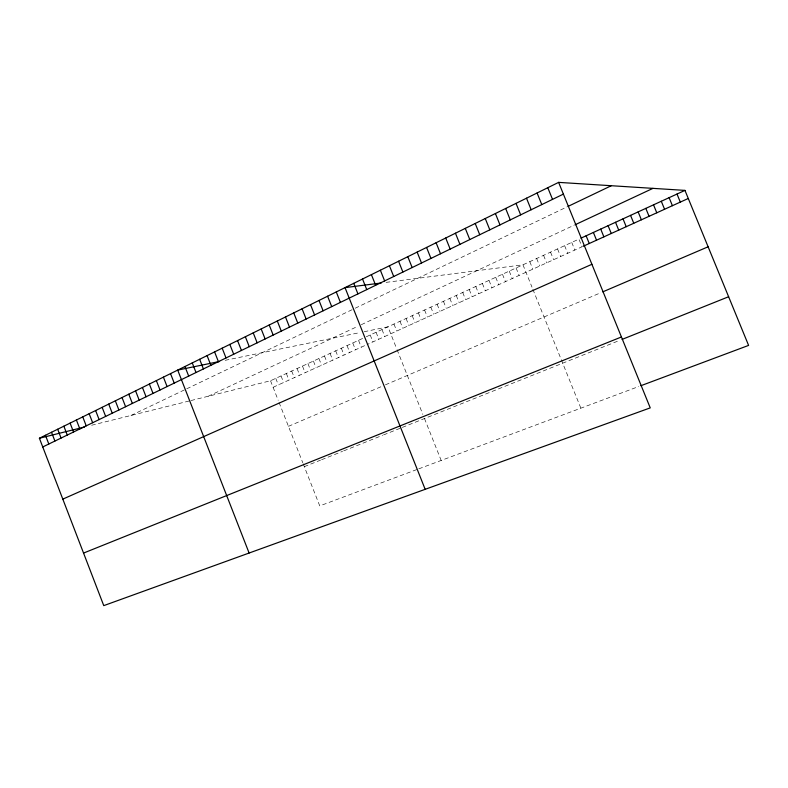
<?xml version="1.0" encoding="UTF-8"?>
<svg xmlns="http://www.w3.org/2000/svg" width="788" height="788" viewBox="0 0 788 788"><rect width="100%" height="100%" fill="white"/><g stroke="black" fill="none" stroke-linecap="round" stroke-linejoin="round"><path stroke-width="0.59" stroke-dasharray="3.94 2.96" d="M131.005 415.463L184.638 389.804M186.707 388.819L354.137 308.729M355.211 308.216L566.907 206.948M208.16 396.275L357.998 326.232M361.288 324.695L574.009 225.269M190.972 400.55L270.52 380.762L363.376 338.111M366.292 336.771L578.904 239.109L582.027 246.792L367.08 344.553M273.091 387.292L366.115 344.986M288.447 426.328L383.431 385.696M385.401 384.849L600.683 292.752M304.306 466.654L320.509 460.162M321.603 459.729L342.583 451.327M343.706 450.874L382.604 435.301M383.579 434.907L400.314 428.209M402.313 427.411L619.979 340.249M416.754 469.589L319.751 505.896L303.173 463.768M418.773 468.84L638.763 386.504M91.625 425.254L189.022 401.033M225.151 360.323L359.505 332.674M364.135 331.728L387.962 326.823L396.266 347.666M386.061 282.37L522.966 264.807L531.999 287.167M571.733 242.409L574.846 250.062M564.622 245.669L567.715 253.303M557.549 248.919L560.632 256.524M550.536 252.14L553.609 259.715M543.572 255.342L546.626 262.896M536.658 258.513L539.701 266.039M529.792 261.675L532.816 269.171M532.855 289.294L580.864 408.174M516.081 267.969L519.085 275.416M509.245 271.111L512.239 278.528M502.458 274.224L505.443 281.621M495.721 277.327L498.686 284.695M489.023 280.4L491.978 287.748M482.374 283.453L485.319 290.772M475.775 286.487L478.71 293.776M469.224 289.491L472.14 296.771M462.714 292.486L465.619 299.736M456.242 295.451L459.148 302.681M449.83 298.406L452.716 305.606M443.447 301.331L446.323 308.512M437.113 304.237L439.98 311.398M430.829 307.133L433.676 314.264M424.574 309.999L427.421 317.111M418.369 312.856L421.206 319.938M412.213 315.683L415.03 322.745M406.086 318.5L408.893 325.533M400.009 321.287L402.796 328.3M393.961 324.065L396.748 331.059M397.054 349.655L422.851 414.429M424.486 418.526L441.181 460.458M382.003 329.561L384.761 336.506M376.073 332.28L378.831 339.204M370.193 334.979L372.941 341.884M358.54 340.337L361.268 347.193M352.768 342.987L355.486 349.823M347.045 345.617L349.744 352.433M341.342 348.237L344.041 355.024M335.688 350.837L338.367 357.604M330.064 353.418L332.743 360.165M324.479 355.979L327.138 362.716M318.933 358.53L321.583 365.238M313.417 361.062L316.057 367.75M307.931 363.583L310.57 370.252M302.484 366.085L305.114 372.734M297.076 368.567L299.696 375.196M291.698 371.04L294.308 377.649M286.359 373.492L288.95 380.082M281.05 375.935L283.631 382.495M275.77 378.358L278.341 384.908M270.52 380.762L278.203 400.294M279.06 402.461L302.799 462.802"/><path stroke-width="1.18" d="M558.623 182.373L650.238 407.879L103.76 605.627L39.4 438.246L558.623 182.373L684.959 190.391L748.6 345.4L640.9 385.706M42.749 446.963L563.39 194.104M567.941 206.456L611.291 185.722M575.023 224.797L652.957 188.362M580.963 238.163L684.959 190.391M583.051 246.329L688.279 198.477M62.813 499.129L591.906 264.295M602.781 291.856L708.116 246.792M83.558 553.068L621.437 336.978M622.096 339.401L728.624 296.741M39.4 438.246L84.533 427.017M219.537 361.475L177.704 370.094L249.107 553.028M381.234 282.99L345.036 287.63L425.165 489.328M677.01 194.045L680.31 202.092M669.12 197.67L672.41 205.688M661.29 201.265L664.57 209.253M653.528 204.831L656.778 212.799M645.815 208.377L649.056 216.306M638.152 211.893L641.383 219.793M630.558 215.38L633.769 223.26M623.013 218.847L626.214 226.698M615.526 222.285L618.718 230.106M608.1 225.703L611.271 233.494M600.722 229.091L603.874 236.853M593.394 232.46L596.536 240.192M586.124 235.799L589.257 243.502M547.798 187.711L552.536 199.374M537.091 192.991L541.789 204.594M526.502 198.212L531.171 209.746M516.022 203.373L520.661 214.848M505.66 208.475L510.269 219.901M495.406 213.528L499.986 224.895M485.26 218.532L489.811 229.84M475.213 223.477L479.744 234.726M465.284 228.372L469.786 239.562M455.454 233.218L459.926 244.349M445.722 238.015L450.175 249.087M436.099 242.753L440.522 253.775M426.574 247.452L430.967 258.415M417.138 252.101L421.511 263.005M407.81 256.701L412.154 267.556M398.57 261.252L402.885 272.057M389.42 265.763L393.714 276.509M380.368 270.225L384.633 280.922M371.404 274.638L375.64 285.286M362.529 279.011L366.745 289.61M353.733 283.345L357.929 293.885M336.279 291.944L340.416 302.395M327.601 296.219L331.718 306.621M319.012 300.455L323.11 310.797M310.511 304.641L314.579 314.944M302.09 308.798L306.138 319.041M293.747 312.905L297.775 323.1M285.492 316.973L289.491 327.128M277.307 321.002L281.296 331.108M269.21 325.001L273.17 335.058M261.183 328.951L265.123 338.958M253.234 332.871L257.154 342.829M245.363 336.752L249.254 346.671M237.562 340.593L241.443 350.463M229.83 344.395L233.691 354.226M222.177 348.168L226.018 357.959M214.592 351.911L218.414 361.653M207.077 355.615L210.879 365.307M199.64 359.279L203.412 368.932M192.262 362.913L196.015 372.527M184.944 366.519L188.687 376.083M170.523 373.63L174.227 383.116M163.411 377.137L167.086 386.573M156.359 380.604L160.023 390.011M149.375 384.051L153.01 393.409M142.441 387.469L146.066 396.788M135.575 390.848L139.181 400.127M128.769 394.197L132.364 403.446M122.032 397.526L125.597 406.726M115.343 400.826L118.889 409.987M108.714 404.086L112.241 413.217M102.135 407.327L105.651 416.409M95.624 410.538L99.121 419.59M89.162 413.72L92.649 422.732M82.76 416.882L86.227 425.855M76.406 420.004L79.854 428.948M70.102 423.107L73.54 432.011M63.867 426.19L67.275 435.055M57.672 429.243L61.07 438.069M51.525 432.267L54.914 441.053M45.438 435.271L48.807 444.018"/></g></svg>
